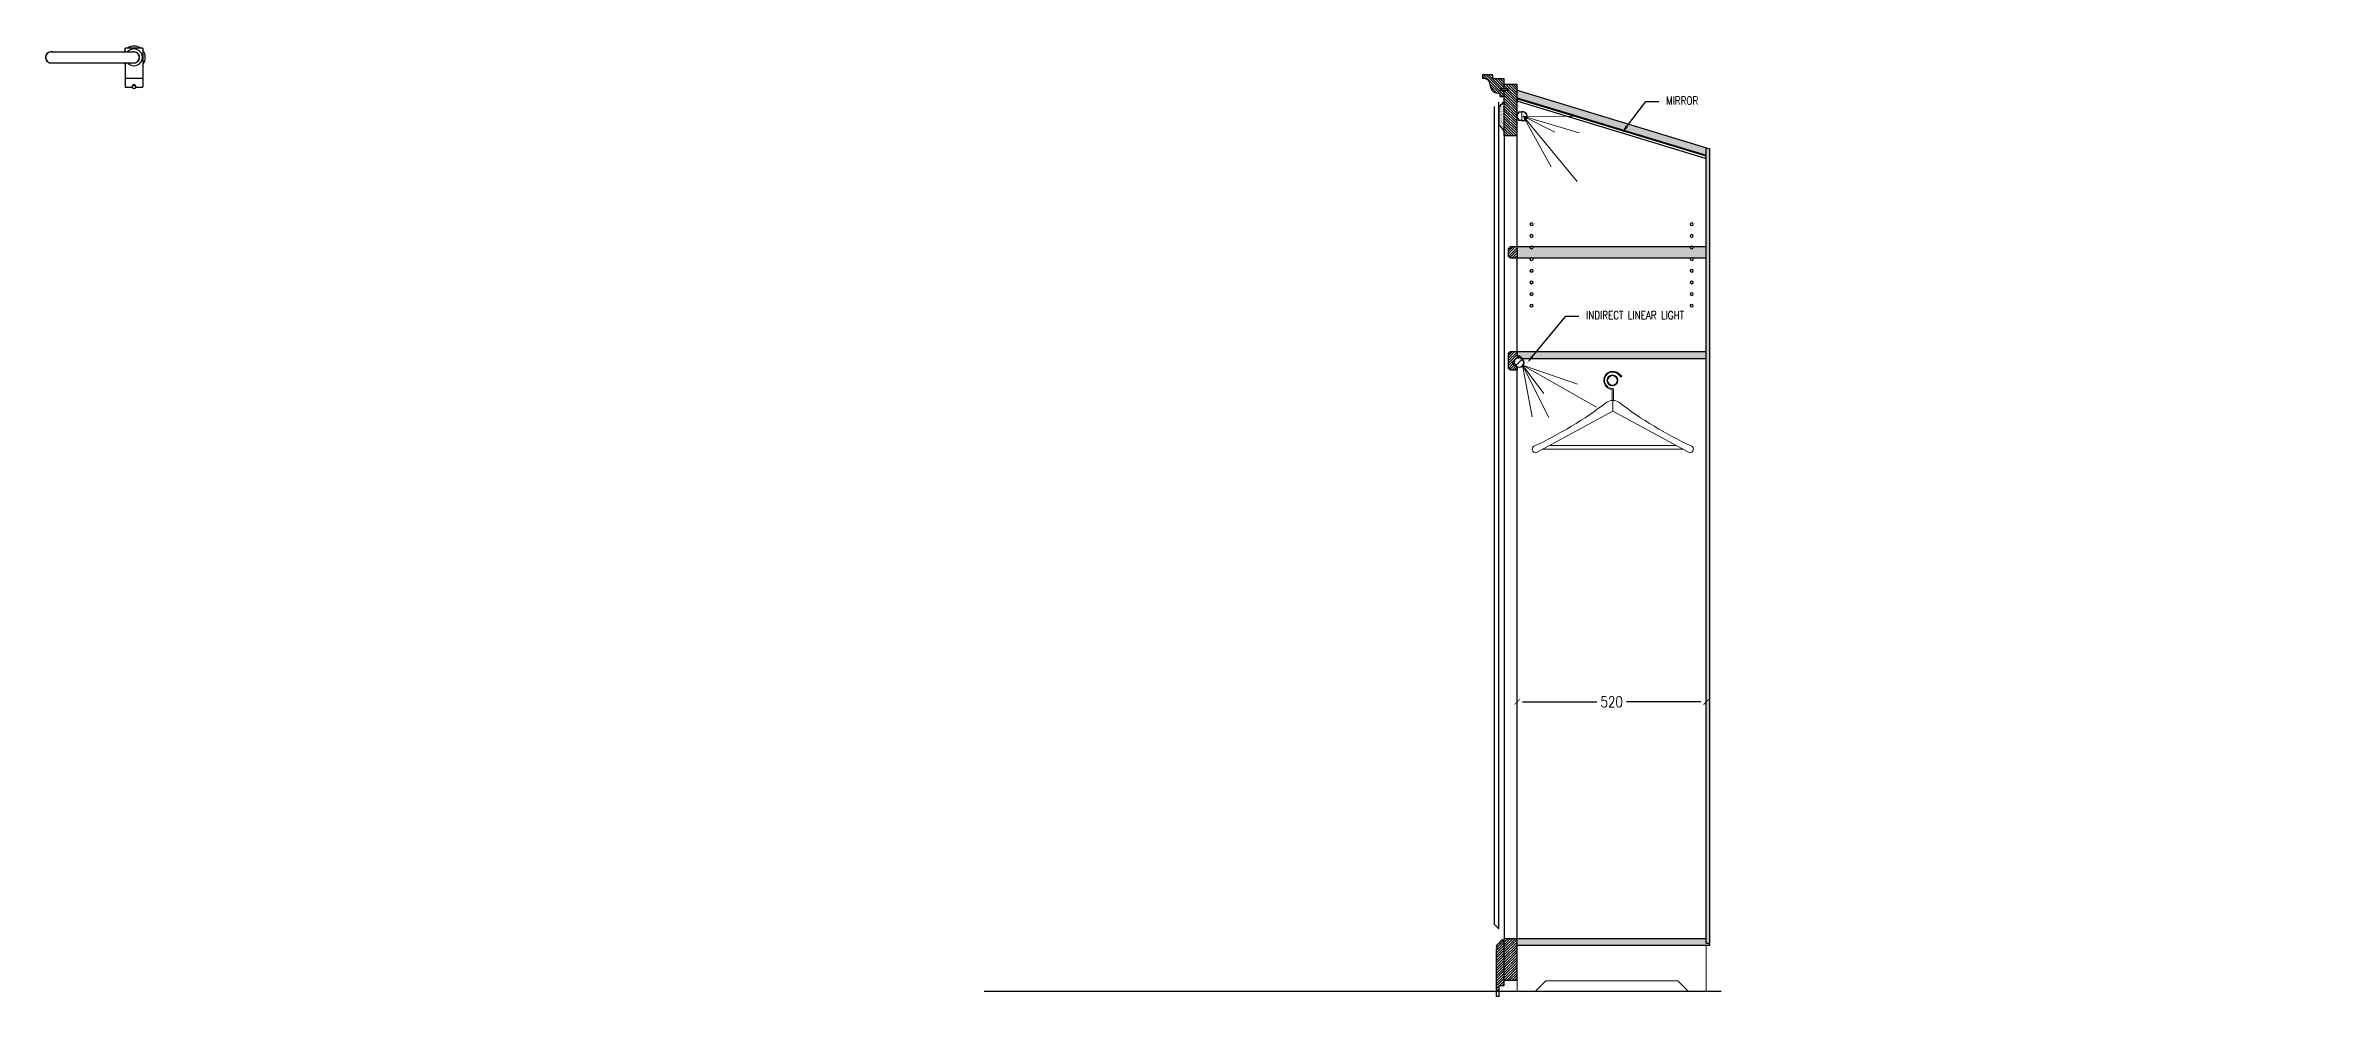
# Model space of a CAD drawing. Header units: inches. Extents: x -12478 to 399182, y -16583 to 525552.
# Drawn here: x 59812 to 66060, y -8636 to -6020 of the extents above; entities that cross this region are included whole.
import ezdxf
from ezdxf import colors
from ezdxf.entities.mleader import LeaderData, LeaderLine
from ezdxf.math import Vec2, Vec3

# ---------------------------------------------------------------- set-up
doc = ezdxf.new("R2010")
doc.units = ezdxf.units.IN
doc.header["$LTSCALE"] = 1000
doc.header["$MEASUREMENT"] = 0
for name, color, linetype, lineweight in [('05 Menuiserie Vue', 4, 'Continuous', 25), ('06 Menuiserie Coupe', 113, 'Continuous', 25), ('08 Aménagements intérieurs', 143, 'Continuous', 18), ('10 Décors et Achures', 54, 'Continuous', 5), ('11 Quincaillerie', 121, 'Continuous', 15), ('13 Miroiterie', 51, 'Continuous', 25), ('CLA-DIM', 8, 'Continuous', 18), ('Electricité', 31, 'Continuous', 20)]:
    doc.layers.add(name, color=color, linetype=linetype, lineweight=lineweight)
doc.layers.add('CLA-SECTION', color=6, linetype='Continuous')
doc.styles.add('ST-DIM', font='romans.shx', dxfattribs={"width": 0.8})
doc.styles.add('ST9', font='romans.shx', dxfattribs={"width": 0.8})
doc.styles.get("Standard").update_dxf_attribs({"font": 'arial.ttf'})
doc.dimstyles.new('IDS-DIM', dxfattribs={"dimtxt": 3, "dimasz": 1.5, "dimexe": 0.55, "dimexo": 2, "dimgap": 1, "dimtad": 0, "dimdec": 0, "dimzin": 0, "dimdsep": 46, "dimtxsty": 'ST-DIM', "dimblk1": '_ArchTick 11', "dimblk2": '_ArchTick 11', "dimsah": 1, "dimcen": 2.2, "dimdle": 0.0015, "dimclrd": 256, "dimclre": 256, "dimclrt": 3, "dimadec": 1, "dimazin": 0, "dimtfac": 1, "dimtdec": 0, "dimtix": 1, "dimtofl": 0, "dimtmove": 1, "dimatfit": 0, "dimfxl": 1, "dimtolj": 1, "dimtzin": 0, "dimarcsym": 0})
pattern_1 = [(45, (-52216.6733, 13570.323), (3.5, -3.5), [])]
pattern_2 = [(142.5, (-56149.139, -20173.917), (0.16000313, 4.89413237), [0, -3.8608, 0, -4.318, 0, -4.1275]), (172.5, (-56149.139, -20173.917), (-4.49523283, 7.168251), [0, -2.0828, 0, -3.4798, 0, -1.3335]), (212.5, (-56146.015, -20173.917), (-7.9099237, 0.01437185), [0, -1.27, 0, -4.572, 0, -5.969]), (222.5, (-56146.015, -20173.917), (-7.63556452, 2.22929323), [0, -0.635, 0, -2.9972, 0, -3.429])]
pattern_3 = [(142.5, (-74978.516, -20173.917), (0.16000313, 4.89413237), [0, -3.8608, 0, -4.318, 0, -4.1275]), (172.5, (-74978.516, -20173.917), (-4.49523283, 7.168251), [0, -2.0828, 0, -3.4798, 0, -1.3335]), (212.5, (-74975.3918, -20173.917), (-7.9099237, 0.01437185), [0, -1.27, 0, -4.572, 0, -5.969]), (222.5, (-74975.392, -20173.917), (-7.63556452, 2.22929323), [0, -0.635, 0, -2.9972, 0, -3.429])]

# ---------------------------------------------------------------- blocks, each defined once
blk = doc.blocks.new('A$C34175dd2')
for p, q in [((15.2, 101.5), (243.5, 101.5)), ((15.2, 71.5), (243.5, 71.5)), ((219.3, 101.5), (219.3, 111.5)), ((219.3, 71.5), (219.3, 28.9)), ((266.9, 112.1), (220, 112.1)), ((267.6, 111.5), (267.6, 28.9)), ((219.3, 27.6), (219.3, 5.7)), ((266.9, 28.3), (220, 28.3)), ((220, 5), (237.5, 5)), ((237.8, 5.4), (237.8, 5.6)), ((238.4, 8.2), (238.4, 5)), ((248.5, 5), (248.5, 8.2)), ((249.1, 5.6), (249.1, 5.4)), ((249.4, 5), (266.9, 5)), ((267.6, 27.6), (267.6, 5.6))]:
    blk.add_line(p, q)
blk.add_circle((243.4, 5), 5)
for centre, radius, start, end in [((15.3, 86.5), 15.3, 79.45289, 179.82249), ((15.3, 86.6), 15.3, 180.17751, 280.54711), ((15.5, 86.2), 15.2, 91.02676, 178.95328), ((15.5, 86.8), 15.2, 181.04672, 268.97324), ((243.4, 86.5), 31, 141.1772, 151.14832), ((243.4, 86.5), 31, 208.85168, 218.8228), ((220, 111.4), 0.7, 92.64473, 177.36903), ((243.4, 86.5), 23.1, 0.00092, 139.5828), ((243.4, 86.5), 23.1, 220.4172, 359.99908), ((243.4, 86.5), 31, 55.69203, 124.30797), ((243.4, 86.5), 15.2, 0.00024, 99.81374), ((243.4, 86.5), 15.2, 260.18626, 359.99976), ((243, 86.1), 15.3, 1.39017, 88.37966), ((243, 86.9), 15.3, 271.62034, 358.60983), ((266.8, 111.4), 0.75, 6.00186, 83.98438), ((243.4, 86.5), 31, 321.1039, 38.8961), ((220, 29), 0.713, 183.60813, 267.43787), ((220, 27.6), 0.689, 90.73877, 178.21523), ((220, 5.8), 0.746, 185.8888, 265.1568), ((237.4, 5.4), 0.337, 273.55017, 355.44982), ((243.4, 5.5), 5.67, 1.00024, 178.99959), ((249.5, 5.4), 0.354, 186.86433, 264.13568), ((266.9, 29), 0.694, 273.2138, 357.87925), ((266.9, 27.6), 0.7, 6.0585, 86.57997), ((266.9, 5.7), 0.692, 272.48301, 351.59094)]:
    blk.add_arc(centre, radius, start, end)
at = {"layer": 'Defpoints'}
for tag, p in [('PRODUCT', (243.5, 86.6)), ('TRADENAME', (243.5, 86.6)), ('MODELNUMBER', (243.6, 86.6))]:
    blk.add_attdef(tag, p, '', height=0.0267, rotation=270, dxfattribs=at)
blk = doc.blocks.new('rai Lampes navettes AGA coupe')
at = {"lineweight": 9}
for p, q in [((-12, 4.5), (-12, 13.5)), ((-12, 13.5), (12, 13.5)), ((-11, 4.5), (-11, 13.5)), ((-11, 4.5), (-8, 4.5)), ((-11, 3.5), (-8, 3.5)), ((-7, 1), (-7, 2.5)), ((-6, 1), (-6, 2.5)), ((-6, 1), (6, 1)), ((-6, 0), (6, 0)), ((6, 1), (6, 2.5)), ((7, 1), (7, 2.5)), ((8, 4.5), (11, 4.5)), ((8, 3.5), (11, 3.5)), ((11, 4.5), (11, 13.5)), ((12, 4.5), (12, 13.5))]:
    blk.add_line(p, q, dxfattribs=at)
for centre, radius, start, end in [((0, 14.5), 13.5, 0, 180), ((-12.8, 14.5), 0.75, 180, 0), ((0, 14.5), 12, 0, 180), ((-12.4, 14), 0.632, 307.7009, 52.2991), ((-11, 4.5), 1, 180, 270), ((-8, 2.5), 2, 0, 90), ((-8, 2.5), 1, 0, 90), ((-6, 1), 1, 180, 270), ((8, 2.5), 2, 90, 180), ((6, 1), 1, 270, 0), ((8, 2.5), 1, 90, 180), ((11, 4.5), 1, 270, 0), ((12.4, 14), 0.632, 127.7009, 232.2991), ((12.8, 14.5), 0.75, 180, 0)]:
    blk.add_arc(centre, radius, start, end, dxfattribs=at)
blk = doc.blocks.new('Cintre bois')
for p, q in [((16.4, 15.6), (20.9, 11.1)), ((18.1, 17.3), (22.8, 13.1)), ((23.7, 12.2), (23.7, 12.2)), ((-2, -55), (-2, -26.8)), ((0, -55), (0, -85)), ((2, -55), (2, -24.7)), ((-211.4, -199.2), (0, -85)), ((0, -85), (211.4, -199.2)), ((-174.3, -179.2), (174.3, -179.2)), ((-192.9, -189.2), (192.9, -189.2))]:
    blk.add_line(p, q)
for centre, radius, start, end in [((0, 0), 25.1, 43.68189, 261.50569), ((0, 0), 22.7, 43.68189, 270), ((22.8, 11.2), 1.83, 183.87265, 88.609), ((-660.6, 780.2), 1058.7, 294.7509, 307.48264), ((0, -85), 30, 56.88866, 123.11134), ((-4, -26.8), 2, 0, 81.50569), ((0, -24.7), 2, 0, 90), ((660.6, 780.2), 1058.7, 232.51736, 245.2491), ((-211.4, -189.2), 10, 123.11134, 270), ((211.4, -189.2), 10, 270, 56.88866)]:
    blk.add_arc(centre, radius, start, end)
blk = doc.blocks.new('Douille')
for radius in [4.5, 3.5]:
    blk.add_circle((0, 0), radius)
blk = doc.blocks.new('_ArchTick 11')
at = {"color": 0, "linetype": 'ByBlock', "const_width": 0.15}
blk.add_lwpolyline([(-0.5, -0.5), (0.5, 0.5)], dxfattribs=at)
blk = doc.blocks.new('*D706')
at = {"layer": 'CLA-DIM', "lineweight": -2, "transparency": 16777216}
for p, q in [((63856.9, -8455.5), (63856.9, -7819.6)), ((63871.9, -7825.1), (64076, -7825.1)), ((64361.9, -7825.1), (64157.7, -7825.1)), ((64376.9, -8455.5), (64376.9, -7819.6))]:
    blk.add_line(p, q, dxfattribs=at)
at = {"layer": 'Defpoints', "color": 0, "transparency": 16777216}
for p in [(63856.9, -7825.1), (63856.9, -8475.5), (64376.9, -8475.5)]:
    blk.add_point(p, dxfattribs=at)
at = {"layer": 'CLA-DIM', "lineweight": -2, "transparency": 16777216, "xscale": 15, "yscale": 15, "zscale": 15, "rotation": 180}
blk.add_blockref('_ArchTick 11', (63856.9, -7825.1), dxfattribs=at)
at = {"layer": 'CLA-DIM', "lineweight": -2, "transparency": 16777216, "xscale": 15, "yscale": 15, "zscale": 15}
blk.add_blockref('_ArchTick 11', (64376.9, -7825.1), dxfattribs=at)
at = {"layer": 'CLA-DIM', "color": 3, "transparency": 16777216, "insert": (64116.9, -7825.1), "char_height": 30, "attachment_point": 5, "style": 'ST-DIM'}
blk.add_mtext('\\A1;520', dxfattribs=at)

msp = doc.modelspace()

# ---------------------------------------------------------------- hatches: boundary and pattern name
at = {"layer": '10 Décors et Achures'}
h = msp.add_hatch(dxfattribs=at)
h.set_pattern_fill('JIS_WOOD', color=256, scale=7, style=0)
h.set_pattern_definition([(135, (-60338.041, -20163.6416), (3.5, 3.5), [])])
edge = h.paths.add_edge_path()
edge.add_spline(control_points=[(63810.9, -6151.5), (63808, -6151.2), (63802.9, -6150.7), (63796.1, -6149.2), (63789.5, -6146.3), (63783.9, -6137.3), (63782.5, -6125.4), (63776.5, -6110.8), (63767, -6109.8), (63761.9, -6109.6)], knot_values=[1.917429, 1.917429, 1.917429, 1.917429, 10.600898, 17.223526, 22.93021, 31.641243, 46.998087, 59.952612, 74.007963, 74.007963, 74.007963, 74.007963], degree=3, periodic=0)
edge.add_line((63761.9, -6109.6), (63761.9, -6100.5))
edge.add_line((63761.9, -6100.5), (63789.9, -6100.5))
edge.add_line((63789.9, -6100.5), (63789.9, -6111.5))
edge.add_line((63789.9, -6111.5), (63821.9, -6111.5))
edge.add_line((63821.9, -6111.5), (63821.9, -6138))
edge.add_line((63821.9, -6138), (63810.9, -6138))
edge.add_line((63810.9, -6138), (63810.9, -6143))
edge.add_line((63810.9, -6143), (63821.9, -6143))
edge.add_line((63821.9, -6143), (63821.9, -6160.5))
edge.add_line((63821.9, -6160.5), (63810.9, -6160.5))
edge.add_line((63810.9, -6160.5), (63810.9, -6151.5))
at = {"layer": '10 Décors et Achures', "lineweight": 5}
h = msp.add_hatch(dxfattribs=at)
h.set_pattern_fill('AR-SAND', color=256, scale=0.1, style=0)
h.set_pattern_definition(pattern_2)
edge = h.paths.add_edge_path()
edge.add_line((63806.9, -6187.5), (63810.9, -6187.5))
edge.add_spline(control_points=[(63810.9, -6187.5), (63810.9, -6186.4), (63810.9, -6184.5), (63812.7, -6181.9), (63815.3, -6181.1), (63817.4, -6179.6), (63817.8, -6177.5), (63817.9, -6176.2), (63817.9, -6175.5)], knot_values=[0, 0, 0, 0, 3.233157, 5.688616, 8.768505, 11.353074, 13.021988, 15.095943, 15.095943, 15.095943, 15.095943], degree=3, periodic=0)
edge.add_line((63817.9, -6175.5), (63821.9, -6175.5))
edge.add_line((63821.9, -6175.5), (63821.9, -6252.5))
edge.add_line((63821.9, -6252.5), (63817.9, -6252.5))
edge.add_spline(control_points=[(63817.9, -6252.5), (63817.9, -6251.8), (63817.8, -6250.6), (63817.4, -6248.5), (63815.3, -6246.9), (63812.7, -6246.1), (63810.9, -6243.6), (63810.9, -6241.6), (63810.9, -6240.5)], knot_values=[0, 0, 0, 0, 2.073955, 3.742869, 6.327438, 9.407326, 11.862786, 15.095943, 15.095943, 15.095943, 15.095943], degree=3, periodic=0)
edge.add_line((63810.9, -6240.5), (63806.9, -6240.5))
edge.add_line((63806.9, -6240.5), (63806.9, -6187.5))
at = {"layer": '10 Décors et Achures'}
h = msp.add_hatch(dxfattribs=at)
h.set_pattern_fill('JIS_WOOD', color=256, scale=7, style=0)
h.set_pattern_definition([(135, (-56149.139, -20173.917), (3.5, 3.5), [])])
h.paths.add_polyline_path([(63821.9, -6143), (63832.9, -6143), (63832.9, -6138), (63821.9, -6138), (63821.9, -6126.5), (63856.9, -6126.5), (63856.9, -6267.5), (63821.9, -6267.5)])
at = {"layer": '10 Décors et Achures', "lineweight": 5}
h = msp.add_hatch(dxfattribs=at)
h.set_pattern_fill('AR-SAND', color=256, scale=0.1, style=0)
h.set_pattern_definition(pattern_2)
h.paths.add_polyline_path([(64376.9, -6300.9), (64376.9, -6321.8), (63856.9, -6164), (63856.9, -6143.1)])
h = msp.add_hatch(dxfattribs=at)
h.set_pattern_fill('AR-SAND', color=256, scale=0.1, style=0)
h.set_pattern_definition(pattern_3)
h.paths.add_polyline_path([(64376.9, -6300.9), (64386.9, -6303.9), (64386.9, -7339.6), (64376.9, -7339.6)])
at = {"layer": '10 Décors et Achures'}
h = msp.add_hatch(dxfattribs=at)
h.set_pattern_fill('JIS_WOOD', color=256, scale=7, angle=90, style=0)
h.set_pattern_definition(pattern_1)
h.paths.add_polyline_path([(63832.9, -6578), (63836.9, -6578), (63836.9, -6574), (63856.9, -6574), (63856.9, -6604), (63836.9, -6604), (63836.9, -6600), (63832.9, -6600)])
at = {"layer": '10 Décors et Achures', "lineweight": 5}
h = msp.add_hatch(dxfattribs=at)
h.set_pattern_fill('AR-SAND', color=256, scale=0.1, style=0)
h.set_pattern_definition(pattern_2)
h.paths.add_polyline_path([(63899.7, -6604, 0.353553), (63894.1, -6604), (63856.9, -6604), (63856.9, -6574), (63892.6, -6574, 0.085164), (63892.4, -6575.5, 1), (63901.4, -6575.5, 0.085164), (63901.1, -6574), (64332.6, -6574, 0.085164), (64332.4, -6575.5, 1), (64341.4, -6575.5, 0.085164), (64341.1, -6574), (64376.9, -6574), (64376.9, -6604), (64339.7, -6604, 0.353553), (64334.1, -6604)])
at = {"layer": '10 Décors et Achures'}
h = msp.add_hatch(dxfattribs=at)
h.set_pattern_fill('JIS_WOOD', color=256, scale=7, angle=90, style=0)
h.set_pattern_definition(pattern_1)
h.paths.add_polyline_path([(63832.9, -6866), (63836.9, -6866), (63836.9, -6862), (63856.9, -6862), (63856.9, -6877.7), (63842.3, -6892.2), (63856.9, -6906.8), (63856.9, -6912), (63836.9, -6912), (63836.9, -6908), (63832.9, -6908)])
at = {"layer": '10 Décors et Achures', "lineweight": 5}
h = msp.add_hatch(dxfattribs=at)
h.set_pattern_fill('AR-SAND', color=256, scale=0.1, style=0)
h.set_pattern_definition(pattern_2)
h.paths.add_polyline_path([(63871.4, -6881), (63862.5, -6872.1), (63856.9, -6877.7), (63856.9, -6862), (64376.9, -6862), (64376.9, -6881)])
h = msp.add_hatch(dxfattribs=at)
h.set_pattern_fill('AR-SAND', color=256, scale=0.1, style=0)
h.set_pattern_definition(pattern_3)
h.paths.add_polyline_path([(64376.9, -7339.6), (64386.9, -7339.6), (64386.9, -8488.5), (64376.9, -8488.5)])
at = {"layer": '10 Décors et Achures'}
h = msp.add_hatch(dxfattribs=at)
h.set_pattern_fill('JIS_WOOD', color=256, scale=7, angle=90, style=0)
h.set_pattern_definition(pattern_1)
h.paths.add_polyline_path([(63821.9, -8605.5), (63807.9, -8605.5), (63807.9, -8620.5), (63799.9, -8620.5), (63799.9, -8504.5), (63804.9, -8504.5), (63804.9, -8503), (63804.8, -8503), (63804.7, -8503), (63804.6, -8503), (63804.5, -8503), (63804.4, -8503), (63804.4, -8503), (63804.3, -8503), (63804.2, -8503), (63804.1, -8503), (63804, -8503), (63803.9, -8502.9), (63803.8, -8502.9), (63803.7, -8502.9), (63803.7, -8502.9), (63803.6, -8502.9), (63803.5, -8502.8), (63803.4, -8502.8), (63803.3, -8502.8), (63803.2, -8502.8), (63803.1, -8502.7), (63803.1, -8502.7), (63803, -8502.7), (63802.9, -8502.6), (63802.8, -8502.6), (63802.7, -8502.5), (63802.7, -8502.5), (63802.6, -8502.5), (63802.5, -8502.4), (63802.4, -8502.4), (63802.4, -8502.3), (63802.3, -8502.3), (63802.2, -8502.2), (63802.2, -8502.2), (63802.1, -8502.1), (63802, -8502), (63802, -8502), (63801.9, -8501.9), (63801.9, -8501.9), (63801.8, -8501.8), (63801.7, -8501.7), (63801.7, -8501.7), (63801.6, -8501.6), (63801.6, -8501.5), (63801.5, -8501.4), (63801.5, -8501.4), (63801.5, -8501.3), (63801.4, -8501.2), (63801.4, -8501.1), (63801.3, -8501), (63801.3, -8501), (63801.3, -8500.9), (63801.2, -8500.8), (63801.2, -8500.7), (63801.1, -8500.6), (63801.1, -8500.6), (63801.1, -8500.5), (63801.1, -8500.4), (63801, -8500.3), (63801, -8500.2), (63801, -8500.1), (63801, -8500), (63800.9, -8499.9), (63800.9, -8499.9), (63800.9, -8499.8), (63800.9, -8499.7), (63800.9, -8499.6), (63800.8, -8499.5), (63800.8, -8499.4), (63800.8, -8499.3), (63800.8, -8499.2), (63800.8, -8499.2), (63800.8, -8499.1), (63800.8, -8499), (63800.8, -8498.9), (63800.7, -8498.8), (63800.7, -8498.7), (63800.7, -8498.6), (63800.7, -8498.5), (63800.7, -8498.5), (63800.7, -8498.4), (63800.7, -8498.3), (63800.7, -8498.2), (63800.7, -8498.1), (63800.7, -8498), (63800.7, -8497.9), (63800.7, -8497.9), (63800.7, -8497.8), (63800.8, -8497.7), (63800.8, -8497.6), (63800.8, -8497.5), (63800.8, -8497.4), (63800.8, -8497.3), (63800.8, -8497.3), (63800.8, -8497.2), (63800.8, -8497.1), (63800.8, -8497), (63800.9, -8496.9), (63800.9, -8496.8), (63800.9, -8496.7), (63800.9, -8496.7), (63800.9, -8496.6), (63801, -8496.5), (63801, -8496.4), (63801, -8496.3), (63801, -8496.2), (63801.1, -8496.2), (63801.1, -8496.1), (63801.1, -8496), (63801.1, -8495.9), (63801.2, -8495.8), (63801.2, -8495.7), (63801.2, -8495.7), (63801.3, -8495.6), (63801.3, -8495.5), (63801.3, -8495.4), (63801.3, -8495.3), (63801.4, -8495.2), (63801.4, -8495.2), (63801.5, -8495.1), (63801.5, -8495), (63801.5, -8494.9), (63801.6, -8494.8), (63801.6, -8494.8), (63801.6, -8494.7), (63801.7, -8494.6), (63801.7, -8494.5), (63801.8, -8494.4), (63801.8, -8494.4), (63801.9, -8494.3), (63801.9, -8494.2), (63801.9, -8494.1), (63802, -8494.1), (63802, -8494), (63802.1, -8493.9), (63802.1, -8493.8), (63802.2, -8493.7), (63802.2, -8493.7), (63802.3, -8493.6), (63802.3, -8493.5), (63802.4, -8493.4), (63802.4, -8493.4), (63802.5, -8493.3), (63802.5, -8493.2), (63802.6, -8493.1), (63802.7, -8493), (63802.7, -8493), (63802.8, -8492.9), (63802.8, -8492.8), (63802.9, -8492.7), (63802.9, -8492.7), (63803, -8492.6), (63803.1, -8492.5), (63803.1, -8492.5), (63803.2, -8492.4), (63803.2, -8492.3), (63803.3, -8492.2), (63803.4, -8492.2), (63803.4, -8492.1), (63803.5, -8492), (63803.5, -8491.9), (63803.6, -8491.9), (63803.7, -8491.8), (63803.7, -8491.7), (63803.8, -8491.7), (63803.9, -8491.6), (63803.9, -8491.5), (63804, -8491.4), (63804.1, -8491.4), (63804.1, -8491.3), (63804.2, -8491.2), (63804.3, -8491.2), (63804.3, -8491.1), (63804.4, -8491), (63804.5, -8491), (63804.5, -8490.9), (63804.6, -8490.8), (63804.7, -8490.8), (63804.8, -8490.7), (63804.8, -8490.6), (63804.9, -8490.6), (63805, -8490.5), (63805, -8490.4), (63805.1, -8490.4), (63805.2, -8490.3), (63805.3, -8490.2), (63805.3, -8490.2), (63805.4, -8490.1), (63805.5, -8490), (63805.6, -8490), (63805.6, -8489.9), (63805.7, -8489.9), (63805.8, -8489.8), (63805.9, -8489.7), (63805.9, -8489.7), (63806, -8489.6), (63806.1, -8489.5), (63806.2, -8489.5), (63806.3, -8489.4), (63806.3, -8489.4), (63806.4, -8489.3), (63806.5, -8489.2), (63806.6, -8489.2), (63806.6, -8489.1), (63806.7, -8489.1), (63806.8, -8489), (63806.9, -8488.9), (63807, -8488.9), (63807, -8488.8), (63807.1, -8488.8), (63807.2, -8488.7), (63807.3, -8488.7), (63807.4, -8488.6), (63807.4, -8488.6), (63807.5, -8488.5), (63807.6, -8488.4), (63807.7, -8488.4), (63807.8, -8488.3), (63807.8, -8488.3), (63807.9, -8488.2), (63808, -8488.2), (63808.1, -8488.1), (63808.2, -8488.1), (63808.2, -8488), (63808.3, -8488), (63808.4, -8487.9), (63808.5, -8487.9), (63808.6, -8487.8), (63808.6, -8487.8), (63808.7, -8487.7), (63808.8, -8487.7), (63808.9, -8487.6), (63809, -8487.6), (63809.1, -8487.5), (63809.1, -8487.5), (63809.2, -8487.4), (63809.3, -8487.4), (63809.4, -8487.3), (63809.5, -8487.3), (63809.5, -8487.2), (63809.6, -8487.2), (63809.7, -8487.2), (63809.8, -8487.1), (63809.9, -8487.1), (63809.9, -8487), (63810, -8487), (63810.1, -8486.9), (63810.2, -8486.9), (63810.3, -8486.9), (63810.3, -8486.8), (63810.4, -8486.8), (63810.5, -8486.7), (63810.6, -8486.7), (63810.7, -8486.7), (63810.7, -8486.6), (63810.8, -8486.6), (63810.9, -8486.5), (63810.9, -8483.5), (63813.9, -8483.5), (63813.9, -8480.5), (63821.9, -8480.5)])
h = msp.add_hatch(dxfattribs=at)
h.set_pattern_fill('JIS_WOOD', color=256, scale=7, angle=90, style=0)
h.set_pattern_definition([(45, (-56149.139, -20173.917), (3.5, -3.5), [])])
h.paths.add_polyline_path([(63821.9, -8475.5), (63856.9, -8475.5), (63856.9, -8590.5), (63821.9, -8590.5)])
at = {"layer": '10 Décors et Achures', "lineweight": 5}
h = msp.add_hatch(dxfattribs=at)
h.set_pattern_fill('AR-SAND', color=256, scale=0.1, style=0)
h.set_pattern_definition(pattern_2)
h.paths.add_polyline_path([(64376.9, -8475.5), (64376.9, -8488.5), (64386.9, -8488.5), (64386.9, -8494.5), (63856.9, -8494.5), (63856.9, -8475.5)])

# ---------------------------------------------------------------- linework, layer by layer
at = {"layer": '05 Menuiserie Vue'}
for p, q in [((63806.9, -8449.5), (63806.9, -6175.5)), ((63794.9, -8437.5), (63794.9, -6187.5)), ((63821.9, -6267.5), (63821.9, -8475.5)), ((63856.9, -6574), (63856.9, -6267.5)), ((63856.9, -6862), (63856.9, -6604)), ((63856.9, -8475.5), (63856.9, -6912))]:
    msp.add_line(p, q, dxfattribs=at)
at = {"layer": '05 Menuiserie Vue', "lineweight": 5}
for p, q in [((63806.9, -8449.5), (63794.9, -8437.5)), ((64376.9, -8494.5), (64376.9, -8620.5)), ((63856.9, -8590.5), (63856.9, -8620.5)), ((63856.9, -8620.5), (63907.9, -8620.5)), ((63907.9, -8620.5), (63936.2, -8592.3)), ((63936.2, -8592.3), (64298.6, -8592.3)), ((64326.9, -8620.5), (64298.6, -8592.3)), ((64376.9, -8620.5), (64326.9, -8620.5))]:
    msp.add_line(p, q, dxfattribs=at)
at = {"layer": '06 Menuiserie Coupe'}
for p, q in [((63789.9, -6100.5), (63761.9, -6100.5)), ((63761.9, -6100.5), (63761.9, -6109.6)), ((63789.9, -6111.5), (63789.9, -6100.5)), ((63821.9, -6111.5), (63789.9, -6111.5)), ((63821.9, -6138), (63821.9, -6111.5)), ((63821.9, -6138), (63821.9, -6111.5)), ((63810.9, -6138), (63832.9, -6138)), ((63810.9, -6138), (63810.9, -6143)), ((63810.9, -6143), (63832.9, -6143)), ((63810.9, -6160.5), (63810.9, -6151.5)), ((63810.9, -6160.5), (63821.9, -6160.5)), ((63811.9, -6138), (63811.9, -6143)), ((63817.9, -6175.5), (63821.9, -6175.5)), ((63821.9, -6138), (63821.9, -6126.5)), ((63821.9, -6126.5), (63856.9, -6126.5)), ((63821.9, -6267.5), (63821.9, -6143)), ((63821.9, -6160.5), (63821.9, -6143)), ((63831.9, -6143), (63831.9, -6138)), ((63832.9, -6143), (63832.9, -6138)), ((63856.9, -6267.5), (63856.9, -6126.5)), ((63856.9, -6143.1), (64386.9, -6303.9)), ((63856.9, -6164), (64376.9, -6321.8)), ((63810.9, -6187.5), (63806.9, -6187.5)), ((63806.9, -6187.5), (63806.9, -6240.5)), ((63810.9, -6240.5), (63806.9, -6240.5)), ((63817.9, -6252.5), (63821.9, -6252.5)), ((63821.9, -6267.5), (63856.9, -6267.5)), ((64376.9, -8488.5), (64376.9, -6300.9)), ((64386.9, -8494.5), (64386.9, -6303.9)), ((63836.9, -6578), (63832.9, -6578)), ((63832.9, -6578), (63832.9, -6600)), ((63832.9, -6600), (63836.9, -6600)), ((63836.9, -6574), (63836.9, -6578)), ((64376.9, -6574), (63836.9, -6574)), ((63836.9, -6600), (63836.9, -6604)), ((63836.9, -6604), (64376.9, -6604)), ((63856.9, -6574), (63856.9, -6604)), ((63836.9, -6866), (63832.9, -6866)), ((63832.9, -6866), (63832.9, -6908)), ((63836.9, -6862), (63836.9, -6866)), ((63836.9, -6862), (63856.9, -6862)), ((63842.3, -6892.2), (63862.5, -6872.1)), ((63856.9, -6862), (63856.9, -6877.7)), ((63856.9, -6862), (64376.9, -6862)), ((63871.4, -6881), (63862.5, -6872.1)), ((63832.9, -6908), (63836.9, -6908)), ((63836.9, -6908), (63836.9, -6912)), ((63836.9, -6912), (63856.9, -6912)), ((63856.9, -6906.8), (63842.3, -6892.2)), ((63856.9, -6906.8), (63856.9, -6912)), ((63871.4, -6881), (64376.9, -6881)), ((63813.9, -8483.5), (63810.9, -8483.5)), ((63810.9, -8486.5), (63810.9, -8483.5)), ((63821.9, -8480.5), (63813.9, -8480.5)), ((63813.9, -8480.5), (63813.9, -8483.5)), ((63813.9, -8480.5), (63821.9, -8480.5)), ((63821.9, -8590.5), (63821.9, -8475.5)), ((63821.9, -8475.5), (64376.9, -8475.5)), ((63821.9, -8605.5), (63821.9, -8480.5)), ((63856.9, -8590.5), (63856.9, -8475.5)), ((63856.9, -8494.5), (64386.9, -8494.5)), ((64376.9, -8488.5), (64386.9, -8488.5)), ((63799.9, -8504.5), (63799.9, -8620.5)), ((63799.9, -8504.5), (63804.9, -8504.5)), ((63804.9, -8504.5), (63804.9, -8503)), ((63799.9, -8620.5), (63807.9, -8620.5)), ((63799.9, -8620.5), (63799.9, -8635.5)), ((63807.9, -8635.5), (63807.9, -8605.5)), ((63807.9, -8605.5), (63821.9, -8605.5)), ((63821.9, -8590.5), (63856.9, -8590.5)), ((63807.9, -8635.5), (63799.9, -8635.5))]:
    msp.add_line(p, q, dxfattribs=at)
for points, knots in [([(63761.9, -6109.6), (63767, -6109.8), (63776.5, -6110.8), (63782.5, -6125.4), (63783.9, -6137.3), (63789.5, -6146.3), (63796.1, -6149.2), (63802.9, -6150.7), (63808, -6151.2), (63810.9, -6151.5)], [1.917429, 1.917429, 1.917429, 1.917429, 15.972781, 28.927305, 44.284149, 52.995182, 58.701867, 65.324494, 74.007963, 74.007963, 74.007963, 74.007963]), ([(63810.9, -6187.5), (63810.9, -6186.4), (63810.9, -6184.5), (63812.7, -6181.9), (63815.3, -6181.1), (63817.4, -6179.6), (63817.8, -6177.5), (63817.9, -6176.2), (63817.9, -6175.5)], [0, 0, 0, 0, 3.233157, 5.688616, 8.768505, 11.353074, 13.021988, 15.095943, 15.095943, 15.095943, 15.095943]), ([(63810.9, -6240.5), (63810.9, -6241.6), (63810.9, -6243.6), (63812.7, -6246.1), (63815.3, -6246.9), (63817.4, -6248.5), (63817.8, -6250.6), (63817.9, -6251.8), (63817.9, -6252.5)], [0, 0, 0, 0, 3.233157, 5.688616, 8.768505, 11.353074, 13.021988, 15.095943, 15.095943, 15.095943, 15.095943])]:
    msp.add_open_spline(points, degree=3, knots=knots, dxfattribs=at)
at = {"layer": '06 Menuiserie Coupe', "start_tangent": (-1, 0), "end_tangent": (0.899543, 0.436833)}
msp.add_spline([(63804.9, -8503), (63802.2, -8502.2), (63800.8, -8499.5), (63810.9, -8486.5)], degree=3, dxfattribs=at)
at = {"layer": '10 Décors et Achures'}
for p, q in [((63873.7, -6214.1), (63951.1, -6354.1)), ((63873.7, -6214.1), (64022.5, -6394.3)), ((63873.7, -6214.1), (63960.7, -6258.8)), ((63873.7, -6214.1), (64017.6, -6215.7)), ((63873.7, -6214.1), (64027.7, -6260.4)), ((63873.7, -6214.1), (63951.1, -6354.1)), ((63873.7, -6214.1), (64022.5, -6394.3)), ((63873.7, -6214.1), (63960.7, -6258.8)), ((63873.7, -6214.1), (64017.6, -6215.7)), ((63873.7, -6214.1), (64027.7, -6260.4)), ((63871.5, -6899.4), (64022.9, -6951.1)), ((63871.5, -6899.4), (64075.1, -7014.3)), ((63871.5, -6899.4), (63930.7, -6977.2)), ((63871.5, -6899.4), (63898.3, -7040.8)), ((63871.5, -6899.4), (63944.1, -7042.9))]:
    msp.add_line(p, q, dxfattribs=at)
at = {"layer": '11 Quincaillerie'}
for radius in [15, 15, 13]:
    msp.add_circle((64118.9, -6941), radius, dxfattribs=at)
at = {"layer": '13 Miroiterie'}
for p, q in [((63859.3, -6168), (63858.1, -6171.9)), ((63858.8, -6173.1), (63858.1, -6171.9)), ((63858.8, -6173.1), (64374, -6329.5)), ((63860.5, -6167.4), (63859.3, -6168)), ((63860.5, -6167.4), (64375.7, -6323.7)), ((64375.2, -6328.8), (64374, -6329.5)), ((64375.2, -6328.8), (64376.4, -6325)), ((64376.4, -6325), (64375.7, -6323.7))]:
    msp.add_line(p, q, dxfattribs=at)
at = {"layer": 'CLA-SECTION', "ltscale": 10}
msp.add_line((62392.3, -8620.5), (64417.9, -8620.5), dxfattribs=at)

# ---------------------------------------------------------------- block references
at = {"color": 8}
msp.add_blockref('A$C34175dd2', (59811.7, -6139.2), dxfattribs=at)
at = {"layer": '08 Aménagements intérieurs'}
msp.add_blockref('Cintre bois', (64120.1, -6941), dxfattribs=at)
msp.add_blockref('Cintre bois', (64120.1, -6941), dxfattribs=at)
at = {"layer": '11 Quincaillerie', "lineweight": 0, "xscale": -1, "rotation": 270}
for p in [(63896.9, -6511.5), (63896.9, -6543.5), (64336.9, -6511.5), (64336.9, -6543.5), (63896.9, -6575.5), (63896.9, -6607.5), (64336.9, -6575.5), (64336.9, -6607.5), (63896.9, -6639.5), (63896.9, -6671.5), (64336.9, -6639.5), (64336.9, -6671.5), (63896.9, -6703.5), (63896.9, -6735.5), (64336.9, -6703.5), (64336.9, -6735.5)]:
    msp.add_blockref('Douille', p, dxfattribs=at)
at = {"layer": 'Electricité', "rotation": 270}
msp.add_blockref('rai Lampes navettes AGA coupe', (63856.9, -6214.5), dxfattribs=at)
msp.add_blockref('rai Lampes navettes AGA coupe', (63856.9, -6214.5), dxfattribs=at)
at = {"layer": 'Electricité', "xscale": -1, "rotation": 224.9999999995672}
msp.add_blockref('rai Lampes navettes AGA coupe', (63852.5, -6882), dxfattribs=at)

# ---------------------------------------------------------------- dimensions: what is measured, and where the dimension line sits
at = {"layer": 'CLA-DIM'}
dim = msp.add_linear_dim(base=(63856.9, -7825.1), p1=(64376.9, -8475.5), p2=(63856.9, -8475.5), angle=180, dimstyle='IDS-DIM', override={"dimscale": 0, "dimtix": 1, "dimtofl": 0, "dimtmove": 1, "dimatfit": 0}, dxfattribs=at)
dim.commit()
dim.dimension.update_dxf_attribs({"geometry": '*D706', "text_midpoint": (64116.9, -7825.1)})

# ---------------------------------------------------------------- leaders
ml = msp.add_multileader_mtext('Standard', dxfattribs=at)
ml.set_content('MIRROR', color=3, style='ST9')
ml.set_leader_properties(color=256)
ml.build(insert=Vec2(0, 0))
ml.multileader.update_dxf_attribs({"dogleg_length": 3.6, "arrow_head_size": 22, "scale": 10})
ctx = ml.context
ctx.base_point, ctx.scale, ctx.char_height, ctx.arrow_head_size, ctx.landing_gap_size, ctx.plane_origin = Vec3(64246.6, -6173.7), 10, 22, 22, 20, Vec3(63972.7, -6298.5)
notes = []
notes.append((ctx, [(0, (1, 1, 0), (64210.6, -6173.7), (1, 0), 36, [(0, [(64145.2, -6260.4)], 0, [])])]))
ctx.mtext.insert, ctx.mtext.width, ctx.mtext.flow_direction = Vec3(64266.6, -6160.5), 179.348, 5
ml = msp.add_multileader_mtext('Standard', dxfattribs=at)
ml.set_content('INDIRECT LINEAR LIGHT', color=3, style='ST9')
ml.set_leader_properties(color=256)
ml.build(insert=Vec2(0, 0))
ml.multileader.update_dxf_attribs({"dogleg_length": 3.6, "arrow_head_size": 22, "scale": 10})
ctx = ml.context
ctx.base_point, ctx.scale, ctx.char_height, ctx.arrow_head_size, ctx.landing_gap_size, ctx.plane_origin = Vec3(64026.6, -6764), 10, 22, 22, 20, Vec3(63735.1, -6923.5)
notes.append((ctx, [(0, (1, 1, 0), (63990.6, -6764), (1, 0), 36, [(0, [(63884.6, -6893.1)], 0, [])])]))
ctx.mtext.insert, ctx.mtext.width, ctx.mtext.flow_direction = Vec3(64046.6, -6750.8), 179.348, 5
for ctx, leaders in notes:
    for number, flags, end, landing, length, lines in leaders:
        leader = LeaderData()
        leader.index, (leader.has_last_leader_line, leader.has_dogleg_vector, leader.attachment_direction) = number, flags
        leader.last_leader_point, leader.dogleg_vector, leader.dogleg_length = Vec3(end), Vec3(landing), length
        for number, points, colour, breaks in lines:
            line = LeaderLine()
            line.index, line.vertices, line.color, line.breaks = number, Vec3.list(points), colors.encode_raw_color(colour), breaks
            leader.lines.append(line)
        ctx.leaders.append(leader)

doc.saveas('drawing.dxf')
